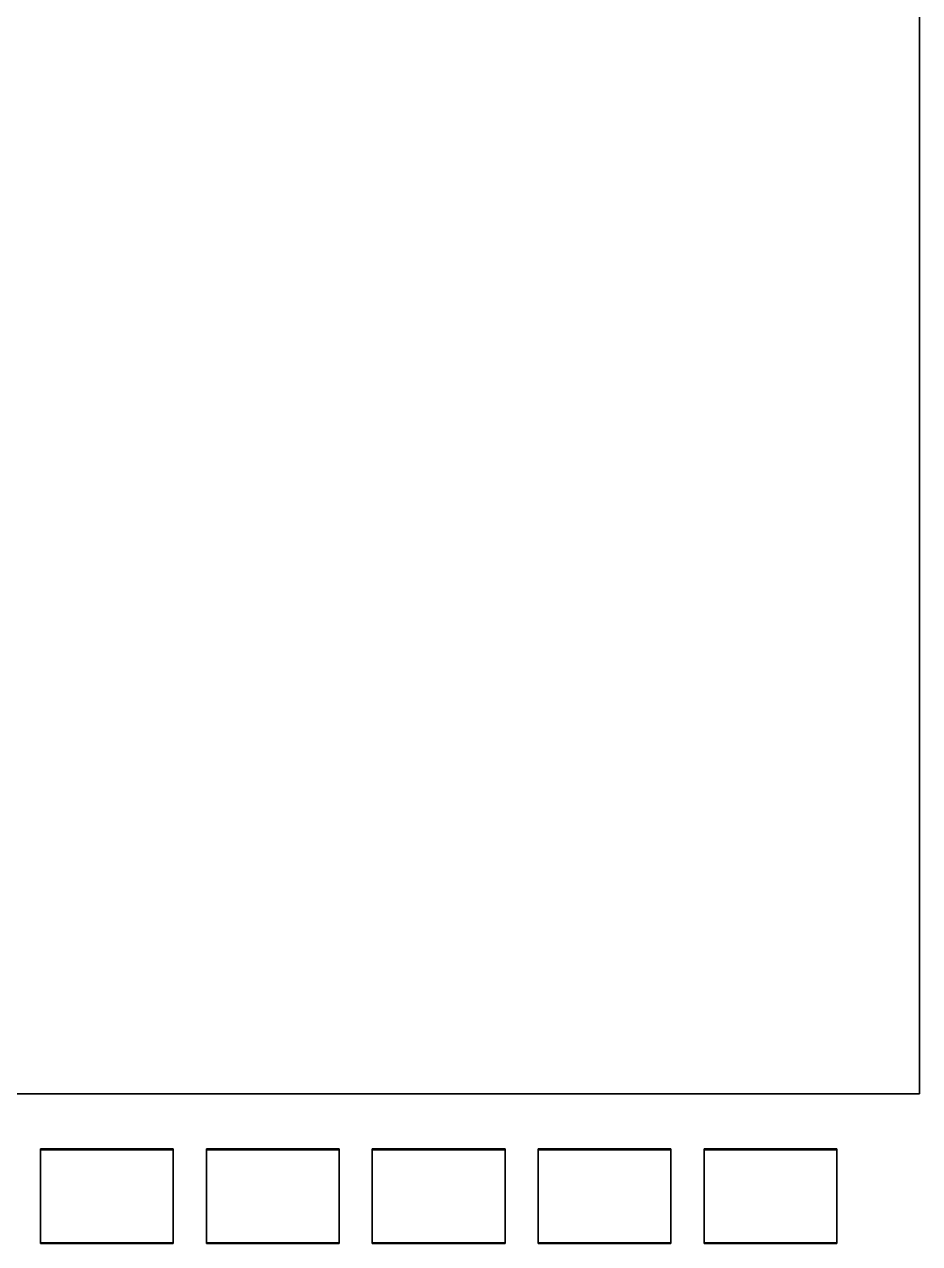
# Model space of a CAD drawing. Header units: metres. Extents: x -16.4 to 2.5, y -1.6 to 7.
# Drawn here: x -0.249 to 2.45, y -0.451 to 3.225 of the extents above; entities that cross this region are included whole.
import ezdxf

# ---------------------------------------------------------------- set-up
doc = ezdxf.new("R2010")
doc.units = ezdxf.units.M

msp = doc.modelspace()

# ---------------------------------------------------------------- linework, layer by layer
at = {"layer": 'Fixed Shading', "color": 9}
for points in [[(0.2, -0.16565, -1.10151), (-0.2, -0.16565, -1.10151), (-0.2, -0.44849, -1.38435), (0.2, -0.44849, -1.38435)], [(0.2, -0.44849, -1.38435), (-0.2, -0.44849, -1.38435), (-0.2, -0.16565, -1.10151), (0.2, -0.16565, -1.10151)], [(-0.2, -0.16565, -1.10151), (-0.2, -0.45132, -1.38152), (-0.2, -0.44849, -1.38435)], [(-0.2, -0.44849, -1.38435), (-0.2, -0.45132, -1.38152), (-0.2, -0.16565, -1.10151)], [(0.2, -0.16565, -1.10151), (-0.2, -0.16848, -1.09868), (-0.2, -0.16565, -1.10151)], [(-0.2, -0.16565, -1.10151), (-0.2, -0.16848, -1.09868), (0.2, -0.16565, -1.10151)], [(0.2, -0.16565, -0.60151), (-0.2, -0.16565, -0.60151), (-0.2, -0.44849, -0.88435), (0.2, -0.44849, -0.88435)], [(0.2, -0.44849, -0.88435), (-0.2, -0.44849, -0.88435), (-0.2, -0.16565, -0.60151), (0.2, -0.16565, -0.60151)], [(-0.2, -0.16565, -0.60151), (-0.2, -0.45132, -0.88152), (-0.2, -0.44849, -0.88435)], [(-0.2, -0.44849, -0.88435), (-0.2, -0.45132, -0.88152), (-0.2, -0.16565, -0.60151)], [(0.2, -0.16565, -0.60151), (-0.2, -0.16848, -0.59868), (-0.2, -0.16565, -0.60151)], [(-0.2, -0.16565, -0.60151), (-0.2, -0.16848, -0.59868), (0.2, -0.16565, -0.60151)], [(0.2, -0.16565, -0.10151), (-0.2, -0.16565, -0.10151), (-0.2, -0.44849, -0.38435), (0.2, -0.44849, -0.38435)], [(0.2, -0.44849, -0.38435), (-0.2, -0.44849, -0.38435), (-0.2, -0.16565, -0.10151), (0.2, -0.16565, -0.10151)], [(-0.2, -0.16565, -0.10151), (-0.2, -0.45132, -0.38152), (-0.2, -0.44849, -0.38435)], [(-0.2, -0.44849, -0.38435), (-0.2, -0.45132, -0.38152), (-0.2, -0.16565, -0.10151)], [(0.2, -0.16565, -0.10151), (-0.2, -0.16848, -0.09868), (-0.2, -0.16565, -0.10151)], [(-0.2, -0.16565, -0.10151), (-0.2, -0.16848, -0.09868), (0.2, -0.16565, -0.10151)], [(0.2, -0.16565, 0.39849), (-0.2, -0.16565, 0.39849), (-0.2, -0.44849, 0.11565), (0.2, -0.44849, 0.11565)], [(0.2, -0.44849, 0.11565), (-0.2, -0.44849, 0.11565), (-0.2, -0.16565, 0.39849), (0.2, -0.16565, 0.39849)], [(-0.2, -0.16565, 0.39849), (-0.2, -0.45132, 0.11848), (-0.2, -0.44849, 0.11565)], [(-0.2, -0.44849, 0.11565), (-0.2, -0.45132, 0.11848), (-0.2, -0.16565, 0.39849)], [(0.2, -0.16565, 0.39849), (-0.2, -0.16848, 0.40132), (-0.2, -0.16565, 0.39849)], [(-0.2, -0.16565, 0.39849), (-0.2, -0.16848, 0.40132), (0.2, -0.16565, 0.39849)], [(0.2, -0.16565, 0.89849), (-0.2, -0.16565, 0.89849), (-0.2, -0.44849, 0.61565), (0.2, -0.44849, 0.61565)], [(0.2, -0.44849, 0.61565), (-0.2, -0.44849, 0.61565), (-0.2, -0.16565, 0.89849), (0.2, -0.16565, 0.89849)], [(-0.2, -0.16565, 0.89849), (-0.2, -0.45132, 0.61848), (-0.2, -0.44849, 0.61565)], [(-0.2, -0.44849, 0.61565), (-0.2, -0.45132, 0.61848), (-0.2, -0.16565, 0.89849)], [(0.2, -0.16565, 0.89849), (-0.2, -0.16848, 0.90132), (-0.2, -0.16565, 0.89849)], [(-0.2, -0.16565, 0.89849), (-0.2, -0.16848, 0.90132), (0.2, -0.16565, 0.89849)], [(0.2, -0.16565, 1.39849), (-0.2, -0.16565, 1.39849), (-0.2, -0.44849, 1.11565), (0.2, -0.44849, 1.11565)], [(0.2, -0.44849, 1.11565), (-0.2, -0.44849, 1.11565), (-0.2, -0.16565, 1.39849), (0.2, -0.16565, 1.39849)], [(-0.2, -0.16565, 1.39849), (-0.2, -0.45132, 1.11848), (-0.2, -0.44849, 1.11565)], [(-0.2, -0.44849, 1.11565), (-0.2, -0.45132, 1.11848), (-0.2, -0.16565, 1.39849)], [(0.2, -0.16565, 1.39849), (-0.2, -0.16848, 1.40132), (-0.2, -0.16565, 1.39849)], [(-0.2, -0.16565, 1.39849), (-0.2, -0.16848, 1.40132), (0.2, -0.16565, 1.39849)], [(0.2, -0.45132, -1.38152), (-0.2, -0.45132, -1.38152), (-0.2, -0.16848, -1.09868), (0.2, -0.16848, -1.09868)], [(0.2, -0.16848, -1.09868), (-0.2, -0.16848, -1.09868), (-0.2, -0.45132, -1.38152), (0.2, -0.45132, -1.38152)], [(0.2, -0.45132, -0.88152), (-0.2, -0.45132, -0.88152), (-0.2, -0.16848, -0.59868), (0.2, -0.16848, -0.59868)], [(0.2, -0.16848, -0.59868), (-0.2, -0.16848, -0.59868), (-0.2, -0.45132, -0.88152), (0.2, -0.45132, -0.88152)], [(0.2, -0.45132, -0.38152), (-0.2, -0.45132, -0.38152), (-0.2, -0.16848, -0.09868), (0.2, -0.16848, -0.09868)], [(0.2, -0.16848, -0.09868), (-0.2, -0.16848, -0.09868), (-0.2, -0.45132, -0.38152), (0.2, -0.45132, -0.38152)], [(0.2, -0.45132, 0.11848), (-0.2, -0.45132, 0.11848), (-0.2, -0.16848, 0.40132), (0.2, -0.16848, 0.40132)], [(0.2, -0.16848, 0.40132), (-0.2, -0.16848, 0.40132), (-0.2, -0.45132, 0.11848), (0.2, -0.45132, 0.11848)], [(0.2, -0.45132, 0.61848), (-0.2, -0.45132, 0.61848), (-0.2, -0.16848, 0.90132), (0.2, -0.16848, 0.90132)], [(0.2, -0.16848, 0.90132), (-0.2, -0.16848, 0.90132), (-0.2, -0.45132, 0.61848), (0.2, -0.45132, 0.61848)], [(0.2, -0.45132, 1.11848), (-0.2, -0.45132, 1.11848), (-0.2, -0.16848, 1.40132), (0.2, -0.16848, 1.40132)], [(0.2, -0.16848, 1.40132), (-0.2, -0.16848, 1.40132), (-0.2, -0.45132, 1.11848), (0.2, -0.45132, 1.11848)], [(0.2, -0.44849, -1.38435), (0.2, -0.16848, -1.09868), (0.2, -0.16565, -1.10151)], [(0.2, -0.16565, -1.10151), (0.2, -0.16848, -1.09868), (0.2, -0.44849, -1.38435)], [(0.2, -0.44849, -0.88435), (0.2, -0.16848, -0.59868), (0.2, -0.16565, -0.60151)], [(0.2, -0.16565, -0.60151), (0.2, -0.16848, -0.59868), (0.2, -0.44849, -0.88435)], [(0.2, -0.44849, -0.38435), (0.2, -0.16848, -0.09868), (0.2, -0.16565, -0.10151)], [(0.2, -0.16565, -0.10151), (0.2, -0.16848, -0.09868), (0.2, -0.44849, -0.38435)], [(0.2, -0.44849, 0.11565), (0.2, -0.16848, 0.40132), (0.2, -0.16565, 0.39849)], [(0.2, -0.16565, 0.39849), (0.2, -0.16848, 0.40132), (0.2, -0.44849, 0.11565)], [(0.2, -0.44849, 0.61565), (0.2, -0.16848, 0.90132), (0.2, -0.16565, 0.89849)], [(0.2, -0.16565, 0.89849), (0.2, -0.16848, 0.90132), (0.2, -0.44849, 0.61565)], [(0.2, -0.44849, 1.11565), (0.2, -0.16848, 1.40132), (0.2, -0.16565, 1.39849)], [(0.2, -0.16565, 1.39849), (0.2, -0.16848, 1.40132), (0.2, -0.44849, 1.11565)], [(0.7, -0.16565, -1.10151), (0.3, -0.16565, -1.10151), (0.3, -0.44849, -1.38435), (0.7, -0.44849, -1.38435)], [(0.7, -0.44849, -1.38435), (0.3, -0.44849, -1.38435), (0.3, -0.16565, -1.10151), (0.7, -0.16565, -1.10151)], [(0.3, -0.16565, -1.10151), (0.3, -0.45132, -1.38152), (0.3, -0.44849, -1.38435)], [(0.3, -0.44849, -1.38435), (0.3, -0.45132, -1.38152), (0.3, -0.16565, -1.10151)], [(0.7, -0.16565, -1.10151), (0.3, -0.16848, -1.09868), (0.3, -0.16565, -1.10151)], [(0.3, -0.16565, -1.10151), (0.3, -0.16848, -1.09868), (0.7, -0.16565, -1.10151)], [(0.7, -0.16565, -0.60151), (0.3, -0.16565, -0.60151), (0.3, -0.44849, -0.88435), (0.7, -0.44849, -0.88435)], [(0.7, -0.44849, -0.88435), (0.3, -0.44849, -0.88435), (0.3, -0.16565, -0.60151), (0.7, -0.16565, -0.60151)], [(0.3, -0.16565, -0.60151), (0.3, -0.45132, -0.88152), (0.3, -0.44849, -0.88435)], [(0.3, -0.44849, -0.88435), (0.3, -0.45132, -0.88152), (0.3, -0.16565, -0.60151)], [(0.7, -0.16565, -0.60151), (0.3, -0.16848, -0.59868), (0.3, -0.16565, -0.60151)], [(0.3, -0.16565, -0.60151), (0.3, -0.16848, -0.59868), (0.7, -0.16565, -0.60151)], [(0.7, -0.16565, -0.10151), (0.3, -0.16565, -0.10151), (0.3, -0.44849, -0.38435), (0.7, -0.44849, -0.38435)], [(0.7, -0.44849, -0.38435), (0.3, -0.44849, -0.38435), (0.3, -0.16565, -0.10151), (0.7, -0.16565, -0.10151)], [(0.3, -0.16565, -0.10151), (0.3, -0.45132, -0.38152), (0.3, -0.44849, -0.38435)], [(0.3, -0.44849, -0.38435), (0.3, -0.45132, -0.38152), (0.3, -0.16565, -0.10151)], [(0.7, -0.16565, -0.10151), (0.3, -0.16848, -0.09868), (0.3, -0.16565, -0.10151)], [(0.3, -0.16565, -0.10151), (0.3, -0.16848, -0.09868), (0.7, -0.16565, -0.10151)], [(0.7, -0.16565, 0.39849), (0.3, -0.16565, 0.39849), (0.3, -0.44849, 0.11565), (0.7, -0.44849, 0.11565)], [(0.7, -0.44849, 0.11565), (0.3, -0.44849, 0.11565), (0.3, -0.16565, 0.39849), (0.7, -0.16565, 0.39849)], [(0.3, -0.16565, 0.39849), (0.3, -0.45132, 0.11848), (0.3, -0.44849, 0.11565)], [(0.3, -0.44849, 0.11565), (0.3, -0.45132, 0.11848), (0.3, -0.16565, 0.39849)], [(0.7, -0.16565, 0.39849), (0.3, -0.16848, 0.40132), (0.3, -0.16565, 0.39849)], [(0.3, -0.16565, 0.39849), (0.3, -0.16848, 0.40132), (0.7, -0.16565, 0.39849)], [(0.7, -0.16565, 0.89849), (0.3, -0.16565, 0.89849), (0.3, -0.44849, 0.61565), (0.7, -0.44849, 0.61565)], [(0.7, -0.44849, 0.61565), (0.3, -0.44849, 0.61565), (0.3, -0.16565, 0.89849), (0.7, -0.16565, 0.89849)], [(0.3, -0.16565, 0.89849), (0.3, -0.45132, 0.61848), (0.3, -0.44849, 0.61565)], [(0.3, -0.44849, 0.61565), (0.3, -0.45132, 0.61848), (0.3, -0.16565, 0.89849)], [(0.7, -0.16565, 0.89849), (0.3, -0.16848, 0.90132), (0.3, -0.16565, 0.89849)], [(0.3, -0.16565, 0.89849), (0.3, -0.16848, 0.90132), (0.7, -0.16565, 0.89849)], [(0.7, -0.16565, 1.39849), (0.3, -0.16565, 1.39849), (0.3, -0.44849, 1.11565), (0.7, -0.44849, 1.11565)], [(0.7, -0.44849, 1.11565), (0.3, -0.44849, 1.11565), (0.3, -0.16565, 1.39849), (0.7, -0.16565, 1.39849)], [(0.3, -0.16565, 1.39849), (0.3, -0.45132, 1.11848), (0.3, -0.44849, 1.11565)], [(0.3, -0.44849, 1.11565), (0.3, -0.45132, 1.11848), (0.3, -0.16565, 1.39849)], [(0.7, -0.16565, 1.39849), (0.3, -0.16848, 1.40132), (0.3, -0.16565, 1.39849)], [(0.3, -0.16565, 1.39849), (0.3, -0.16848, 1.40132), (0.7, -0.16565, 1.39849)], [(0.7, -0.45132, -1.38152), (0.3, -0.45132, -1.38152), (0.3, -0.16848, -1.09868), (0.7, -0.16848, -1.09868)], [(0.7, -0.16848, -1.09868), (0.3, -0.16848, -1.09868), (0.3, -0.45132, -1.38152), (0.7, -0.45132, -1.38152)], [(0.7, -0.45132, -0.88152), (0.3, -0.45132, -0.88152), (0.3, -0.16848, -0.59868), (0.7, -0.16848, -0.59868)], [(0.7, -0.16848, -0.59868), (0.3, -0.16848, -0.59868), (0.3, -0.45132, -0.88152), (0.7, -0.45132, -0.88152)], [(0.7, -0.45132, -0.38152), (0.3, -0.45132, -0.38152), (0.3, -0.16848, -0.09868), (0.7, -0.16848, -0.09868)], [(0.7, -0.16848, -0.09868), (0.3, -0.16848, -0.09868), (0.3, -0.45132, -0.38152), (0.7, -0.45132, -0.38152)], [(0.7, -0.45132, 0.11848), (0.3, -0.45132, 0.11848), (0.3, -0.16848, 0.40132), (0.7, -0.16848, 0.40132)], [(0.7, -0.16848, 0.40132), (0.3, -0.16848, 0.40132), (0.3, -0.45132, 0.11848), (0.7, -0.45132, 0.11848)], [(0.7, -0.45132, 0.61848), (0.3, -0.45132, 0.61848), (0.3, -0.16848, 0.90132), (0.7, -0.16848, 0.90132)], [(0.7, -0.16848, 0.90132), (0.3, -0.16848, 0.90132), (0.3, -0.45132, 0.61848), (0.7, -0.45132, 0.61848)], [(0.7, -0.45132, 1.11848), (0.3, -0.45132, 1.11848), (0.3, -0.16848, 1.40132), (0.7, -0.16848, 1.40132)], [(0.7, -0.16848, 1.40132), (0.3, -0.16848, 1.40132), (0.3, -0.45132, 1.11848), (0.7, -0.45132, 1.11848)], [(0.7, -0.44849, -1.38435), (0.7, -0.16848, -1.09868), (0.7, -0.16565, -1.10151)], [(0.7, -0.16565, -1.10151), (0.7, -0.16848, -1.09868), (0.7, -0.44849, -1.38435)], [(0.7, -0.44849, -0.88435), (0.7, -0.16848, -0.59868), (0.7, -0.16565, -0.60151)], [(0.7, -0.16565, -0.60151), (0.7, -0.16848, -0.59868), (0.7, -0.44849, -0.88435)], [(0.7, -0.44849, -0.38435), (0.7, -0.16848, -0.09868), (0.7, -0.16565, -0.10151)], [(0.7, -0.16565, -0.10151), (0.7, -0.16848, -0.09868), (0.7, -0.44849, -0.38435)], [(0.7, -0.44849, 0.11565), (0.7, -0.16848, 0.40132), (0.7, -0.16565, 0.39849)], [(0.7, -0.16565, 0.39849), (0.7, -0.16848, 0.40132), (0.7, -0.44849, 0.11565)], [(0.7, -0.44849, 0.61565), (0.7, -0.16848, 0.90132), (0.7, -0.16565, 0.89849)], [(0.7, -0.16565, 0.89849), (0.7, -0.16848, 0.90132), (0.7, -0.44849, 0.61565)], [(0.7, -0.44849, 1.11565), (0.7, -0.16848, 1.40132), (0.7, -0.16565, 1.39849)], [(0.7, -0.16565, 1.39849), (0.7, -0.16848, 1.40132), (0.7, -0.44849, 1.11565)], [(1.2, -0.16565, -1.10151), (0.8, -0.16565, -1.10151), (0.8, -0.44849, -1.38435), (1.2, -0.44849, -1.38435)], [(1.2, -0.44849, -1.38435), (0.8, -0.44849, -1.38435), (0.8, -0.16565, -1.10151), (1.2, -0.16565, -1.10151)], [(0.8, -0.16565, -1.10151), (0.8, -0.45132, -1.38152), (0.8, -0.44849, -1.38435)], [(0.8, -0.44849, -1.38435), (0.8, -0.45132, -1.38152), (0.8, -0.16565, -1.10151)], [(1.2, -0.16565, -1.10151), (0.8, -0.16848, -1.09868), (0.8, -0.16565, -1.10151)], [(0.8, -0.16565, -1.10151), (0.8, -0.16848, -1.09868), (1.2, -0.16565, -1.10151)], [(1.2, -0.16565, -0.60151), (0.8, -0.16565, -0.60151), (0.8, -0.44849, -0.88435), (1.2, -0.44849, -0.88435)], [(1.2, -0.44849, -0.88435), (0.8, -0.44849, -0.88435), (0.8, -0.16565, -0.60151), (1.2, -0.16565, -0.60151)], [(0.8, -0.16565, -0.60151), (0.8, -0.45132, -0.88152), (0.8, -0.44849, -0.88435)], [(0.8, -0.44849, -0.88435), (0.8, -0.45132, -0.88152), (0.8, -0.16565, -0.60151)], [(1.2, -0.16565, -0.60151), (0.8, -0.16848, -0.59868), (0.8, -0.16565, -0.60151)], [(0.8, -0.16565, -0.60151), (0.8, -0.16848, -0.59868), (1.2, -0.16565, -0.60151)], [(1.2, -0.16565, -0.10151), (0.8, -0.16565, -0.10151), (0.8, -0.44849, -0.38435), (1.2, -0.44849, -0.38435)], [(1.2, -0.44849, -0.38435), (0.8, -0.44849, -0.38435), (0.8, -0.16565, -0.10151), (1.2, -0.16565, -0.10151)], [(0.8, -0.16565, -0.10151), (0.8, -0.45132, -0.38152), (0.8, -0.44849, -0.38435)], [(0.8, -0.44849, -0.38435), (0.8, -0.45132, -0.38152), (0.8, -0.16565, -0.10151)], [(1.2, -0.16565, -0.10151), (0.8, -0.16848, -0.09868), (0.8, -0.16565, -0.10151)], [(0.8, -0.16565, -0.10151), (0.8, -0.16848, -0.09868), (1.2, -0.16565, -0.10151)], [(1.2, -0.16565, 0.39849), (0.8, -0.16565, 0.39849), (0.8, -0.44849, 0.11565), (1.2, -0.44849, 0.11565)], [(1.2, -0.44849, 0.11565), (0.8, -0.44849, 0.11565), (0.8, -0.16565, 0.39849), (1.2, -0.16565, 0.39849)], [(0.8, -0.16565, 0.39849), (0.8, -0.45132, 0.11848), (0.8, -0.44849, 0.11565)], [(0.8, -0.44849, 0.11565), (0.8, -0.45132, 0.11848), (0.8, -0.16565, 0.39849)], [(1.2, -0.16565, 0.39849), (0.8, -0.16848, 0.40132), (0.8, -0.16565, 0.39849)], [(0.8, -0.16565, 0.39849), (0.8, -0.16848, 0.40132), (1.2, -0.16565, 0.39849)], [(1.2, -0.16565, 0.89849), (0.8, -0.16565, 0.89849), (0.8, -0.44849, 0.61565), (1.2, -0.44849, 0.61565)], [(1.2, -0.44849, 0.61565), (0.8, -0.44849, 0.61565), (0.8, -0.16565, 0.89849), (1.2, -0.16565, 0.89849)], [(0.8, -0.16565, 0.89849), (0.8, -0.45132, 0.61848), (0.8, -0.44849, 0.61565)], [(0.8, -0.44849, 0.61565), (0.8, -0.45132, 0.61848), (0.8, -0.16565, 0.89849)], [(1.2, -0.16565, 0.89849), (0.8, -0.16848, 0.90132), (0.8, -0.16565, 0.89849)], [(0.8, -0.16565, 0.89849), (0.8, -0.16848, 0.90132), (1.2, -0.16565, 0.89849)], [(1.2, -0.16565, 1.39849), (0.8, -0.16565, 1.39849), (0.8, -0.44849, 1.11565), (1.2, -0.44849, 1.11565)], [(1.2, -0.44849, 1.11565), (0.8, -0.44849, 1.11565), (0.8, -0.16565, 1.39849), (1.2, -0.16565, 1.39849)], [(0.8, -0.16565, 1.39849), (0.8, -0.45132, 1.11848), (0.8, -0.44849, 1.11565)], [(0.8, -0.44849, 1.11565), (0.8, -0.45132, 1.11848), (0.8, -0.16565, 1.39849)], [(1.2, -0.16565, 1.39849), (0.8, -0.16848, 1.40132), (0.8, -0.16565, 1.39849)], [(0.8, -0.16565, 1.39849), (0.8, -0.16848, 1.40132), (1.2, -0.16565, 1.39849)], [(1.2, -0.45132, -1.38152), (0.8, -0.45132, -1.38152), (0.8, -0.16848, -1.09868), (1.2, -0.16848, -1.09868)], [(1.2, -0.16848, -1.09868), (0.8, -0.16848, -1.09868), (0.8, -0.45132, -1.38152), (1.2, -0.45132, -1.38152)], [(1.2, -0.45132, -0.88152), (0.8, -0.45132, -0.88152), (0.8, -0.16848, -0.59868), (1.2, -0.16848, -0.59868)], [(1.2, -0.16848, -0.59868), (0.8, -0.16848, -0.59868), (0.8, -0.45132, -0.88152), (1.2, -0.45132, -0.88152)], [(1.2, -0.45132, -0.38152), (0.8, -0.45132, -0.38152), (0.8, -0.16848, -0.09868), (1.2, -0.16848, -0.09868)], [(1.2, -0.16848, -0.09868), (0.8, -0.16848, -0.09868), (0.8, -0.45132, -0.38152), (1.2, -0.45132, -0.38152)], [(1.2, -0.45132, 0.11848), (0.8, -0.45132, 0.11848), (0.8, -0.16848, 0.40132), (1.2, -0.16848, 0.40132)], [(1.2, -0.16848, 0.40132), (0.8, -0.16848, 0.40132), (0.8, -0.45132, 0.11848), (1.2, -0.45132, 0.11848)], [(1.2, -0.45132, 0.61848), (0.8, -0.45132, 0.61848), (0.8, -0.16848, 0.90132), (1.2, -0.16848, 0.90132)], [(1.2, -0.16848, 0.90132), (0.8, -0.16848, 0.90132), (0.8, -0.45132, 0.61848), (1.2, -0.45132, 0.61848)], [(1.2, -0.45132, 1.11848), (0.8, -0.45132, 1.11848), (0.8, -0.16848, 1.40132), (1.2, -0.16848, 1.40132)], [(1.2, -0.16848, 1.40132), (0.8, -0.16848, 1.40132), (0.8, -0.45132, 1.11848), (1.2, -0.45132, 1.11848)], [(1.2, -0.44849, -1.38435), (1.2, -0.16848, -1.09868), (1.2, -0.16565, -1.10151)], [(1.2, -0.16565, -1.10151), (1.2, -0.16848, -1.09868), (1.2, -0.44849, -1.38435)], [(1.2, -0.44849, -0.88435), (1.2, -0.16848, -0.59868), (1.2, -0.16565, -0.60151)], [(1.2, -0.16565, -0.60151), (1.2, -0.16848, -0.59868), (1.2, -0.44849, -0.88435)], [(1.2, -0.44849, -0.38435), (1.2, -0.16848, -0.09868), (1.2, -0.16565, -0.10151)], [(1.2, -0.16565, -0.10151), (1.2, -0.16848, -0.09868), (1.2, -0.44849, -0.38435)], [(1.2, -0.44849, 0.11565), (1.2, -0.16848, 0.40132), (1.2, -0.16565, 0.39849)], [(1.2, -0.16565, 0.39849), (1.2, -0.16848, 0.40132), (1.2, -0.44849, 0.11565)], [(1.2, -0.44849, 0.61565), (1.2, -0.16848, 0.90132), (1.2, -0.16565, 0.89849)], [(1.2, -0.16565, 0.89849), (1.2, -0.16848, 0.90132), (1.2, -0.44849, 0.61565)], [(1.2, -0.44849, 1.11565), (1.2, -0.16848, 1.40132), (1.2, -0.16565, 1.39849)], [(1.2, -0.16565, 1.39849), (1.2, -0.16848, 1.40132), (1.2, -0.44849, 1.11565)], [(1.7, -0.16565, -1.10151), (1.3, -0.16565, -1.10151), (1.3, -0.44849, -1.38435), (1.7, -0.44849, -1.38435)], [(1.7, -0.44849, -1.38435), (1.3, -0.44849, -1.38435), (1.3, -0.16565, -1.10151), (1.7, -0.16565, -1.10151)], [(1.3, -0.16565, -1.10151), (1.3, -0.45132, -1.38152), (1.3, -0.44849, -1.38435)], [(1.3, -0.44849, -1.38435), (1.3, -0.45132, -1.38152), (1.3, -0.16565, -1.10151)], [(1.7, -0.16565, -1.10151), (1.3, -0.16848, -1.09868), (1.3, -0.16565, -1.10151)], [(1.3, -0.16565, -1.10151), (1.3, -0.16848, -1.09868), (1.7, -0.16565, -1.10151)], [(1.7, -0.16565, -0.60151), (1.3, -0.16565, -0.60151), (1.3, -0.44849, -0.88435), (1.7, -0.44849, -0.88435)], [(1.7, -0.44849, -0.88435), (1.3, -0.44849, -0.88435), (1.3, -0.16565, -0.60151), (1.7, -0.16565, -0.60151)], [(1.3, -0.16565, -0.60151), (1.3, -0.45132, -0.88152), (1.3, -0.44849, -0.88435)], [(1.3, -0.44849, -0.88435), (1.3, -0.45132, -0.88152), (1.3, -0.16565, -0.60151)], [(1.7, -0.16565, -0.60151), (1.3, -0.16848, -0.59868), (1.3, -0.16565, -0.60151)], [(1.3, -0.16565, -0.60151), (1.3, -0.16848, -0.59868), (1.7, -0.16565, -0.60151)], [(1.7, -0.16565, -0.10151), (1.3, -0.16565, -0.10151), (1.3, -0.44849, -0.38435), (1.7, -0.44849, -0.38435)], [(1.7, -0.44849, -0.38435), (1.3, -0.44849, -0.38435), (1.3, -0.16565, -0.10151), (1.7, -0.16565, -0.10151)], [(1.3, -0.16565, -0.10151), (1.3, -0.45132, -0.38152), (1.3, -0.44849, -0.38435)], [(1.3, -0.44849, -0.38435), (1.3, -0.45132, -0.38152), (1.3, -0.16565, -0.10151)], [(1.7, -0.16565, -0.10151), (1.3, -0.16848, -0.09868), (1.3, -0.16565, -0.10151)], [(1.3, -0.16565, -0.10151), (1.3, -0.16848, -0.09868), (1.7, -0.16565, -0.10151)], [(1.7, -0.16565, 0.39849), (1.3, -0.16565, 0.39849), (1.3, -0.44849, 0.11565), (1.7, -0.44849, 0.11565)], [(1.7, -0.44849, 0.11565), (1.3, -0.44849, 0.11565), (1.3, -0.16565, 0.39849), (1.7, -0.16565, 0.39849)], [(1.3, -0.16565, 0.39849), (1.3, -0.45132, 0.11848), (1.3, -0.44849, 0.11565)], [(1.3, -0.44849, 0.11565), (1.3, -0.45132, 0.11848), (1.3, -0.16565, 0.39849)], [(1.7, -0.16565, 0.39849), (1.3, -0.16848, 0.40132), (1.3, -0.16565, 0.39849)], [(1.3, -0.16565, 0.39849), (1.3, -0.16848, 0.40132), (1.7, -0.16565, 0.39849)], [(1.7, -0.16565, 0.89849), (1.3, -0.16565, 0.89849), (1.3, -0.44849, 0.61565), (1.7, -0.44849, 0.61565)], [(1.7, -0.44849, 0.61565), (1.3, -0.44849, 0.61565), (1.3, -0.16565, 0.89849), (1.7, -0.16565, 0.89849)], [(1.3, -0.16565, 0.89849), (1.3, -0.45132, 0.61848), (1.3, -0.44849, 0.61565)], [(1.3, -0.44849, 0.61565), (1.3, -0.45132, 0.61848), (1.3, -0.16565, 0.89849)], [(1.7, -0.16565, 0.89849), (1.3, -0.16848, 0.90132), (1.3, -0.16565, 0.89849)], [(1.3, -0.16565, 0.89849), (1.3, -0.16848, 0.90132), (1.7, -0.16565, 0.89849)], [(1.7, -0.16565, 1.39849), (1.3, -0.16565, 1.39849), (1.3, -0.44849, 1.11565), (1.7, -0.44849, 1.11565)], [(1.7, -0.44849, 1.11565), (1.3, -0.44849, 1.11565), (1.3, -0.16565, 1.39849), (1.7, -0.16565, 1.39849)], [(1.3, -0.16565, 1.39849), (1.3, -0.45132, 1.11848), (1.3, -0.44849, 1.11565)], [(1.3, -0.44849, 1.11565), (1.3, -0.45132, 1.11848), (1.3, -0.16565, 1.39849)], [(1.7, -0.16565, 1.39849), (1.3, -0.16848, 1.40132), (1.3, -0.16565, 1.39849)], [(1.3, -0.16565, 1.39849), (1.3, -0.16848, 1.40132), (1.7, -0.16565, 1.39849)], [(1.7, -0.45132, -1.38152), (1.3, -0.45132, -1.38152), (1.3, -0.16848, -1.09868), (1.7, -0.16848, -1.09868)], [(1.7, -0.16848, -1.09868), (1.3, -0.16848, -1.09868), (1.3, -0.45132, -1.38152), (1.7, -0.45132, -1.38152)], [(1.7, -0.45132, -0.88152), (1.3, -0.45132, -0.88152), (1.3, -0.16848, -0.59868), (1.7, -0.16848, -0.59868)], [(1.7, -0.16848, -0.59868), (1.3, -0.16848, -0.59868), (1.3, -0.45132, -0.88152), (1.7, -0.45132, -0.88152)], [(1.7, -0.45132, -0.38152), (1.3, -0.45132, -0.38152), (1.3, -0.16848, -0.09868), (1.7, -0.16848, -0.09868)], [(1.7, -0.16848, -0.09868), (1.3, -0.16848, -0.09868), (1.3, -0.45132, -0.38152), (1.7, -0.45132, -0.38152)], [(1.7, -0.45132, 0.11848), (1.3, -0.45132, 0.11848), (1.3, -0.16848, 0.40132), (1.7, -0.16848, 0.40132)], [(1.7, -0.16848, 0.40132), (1.3, -0.16848, 0.40132), (1.3, -0.45132, 0.11848), (1.7, -0.45132, 0.11848)], [(1.7, -0.45132, 0.61848), (1.3, -0.45132, 0.61848), (1.3, -0.16848, 0.90132), (1.7, -0.16848, 0.90132)], [(1.7, -0.16848, 0.90132), (1.3, -0.16848, 0.90132), (1.3, -0.45132, 0.61848), (1.7, -0.45132, 0.61848)], [(1.7, -0.45132, 1.11848), (1.3, -0.45132, 1.11848), (1.3, -0.16848, 1.40132), (1.7, -0.16848, 1.40132)], [(1.7, -0.16848, 1.40132), (1.3, -0.16848, 1.40132), (1.3, -0.45132, 1.11848), (1.7, -0.45132, 1.11848)], [(1.7, -0.44849, -1.38435), (1.7, -0.16848, -1.09868), (1.7, -0.16565, -1.10151)], [(1.7, -0.16565, -1.10151), (1.7, -0.16848, -1.09868), (1.7, -0.44849, -1.38435)], [(1.7, -0.44849, -0.88435), (1.7, -0.16848, -0.59868), (1.7, -0.16565, -0.60151)], [(1.7, -0.16565, -0.60151), (1.7, -0.16848, -0.59868), (1.7, -0.44849, -0.88435)], [(1.7, -0.44849, -0.38435), (1.7, -0.16848, -0.09868), (1.7, -0.16565, -0.10151)], [(1.7, -0.16565, -0.10151), (1.7, -0.16848, -0.09868), (1.7, -0.44849, -0.38435)], [(1.7, -0.44849, 0.11565), (1.7, -0.16848, 0.40132), (1.7, -0.16565, 0.39849)], [(1.7, -0.16565, 0.39849), (1.7, -0.16848, 0.40132), (1.7, -0.44849, 0.11565)], [(1.7, -0.44849, 0.61565), (1.7, -0.16848, 0.90132), (1.7, -0.16565, 0.89849)], [(1.7, -0.16565, 0.89849), (1.7, -0.16848, 0.90132), (1.7, -0.44849, 0.61565)], [(1.7, -0.44849, 1.11565), (1.7, -0.16848, 1.40132), (1.7, -0.16565, 1.39849)], [(1.7, -0.16565, 1.39849), (1.7, -0.16848, 1.40132), (1.7, -0.44849, 1.11565)], [(2.2, -0.16565, -1.10151), (1.8, -0.16565, -1.10151), (1.8, -0.44849, -1.38435), (2.2, -0.44849, -1.38435)], [(2.2, -0.44849, -1.38435), (1.8, -0.44849, -1.38435), (1.8, -0.16565, -1.10151), (2.2, -0.16565, -1.10151)], [(1.8, -0.16565, -1.10151), (1.8, -0.45132, -1.38152), (1.8, -0.44849, -1.38435)], [(1.8, -0.44849, -1.38435), (1.8, -0.45132, -1.38152), (1.8, -0.16565, -1.10151)], [(2.2, -0.16565, -1.10151), (1.8, -0.16848, -1.09868), (1.8, -0.16565, -1.10151)], [(1.8, -0.16565, -1.10151), (1.8, -0.16848, -1.09868), (2.2, -0.16565, -1.10151)], [(2.2, -0.16565, -0.60151), (1.8, -0.16565, -0.60151), (1.8, -0.44849, -0.88435), (2.2, -0.44849, -0.88435)], [(2.2, -0.44849, -0.88435), (1.8, -0.44849, -0.88435), (1.8, -0.16565, -0.60151), (2.2, -0.16565, -0.60151)], [(1.8, -0.16565, -0.60151), (1.8, -0.45132, -0.88152), (1.8, -0.44849, -0.88435)], [(1.8, -0.44849, -0.88435), (1.8, -0.45132, -0.88152), (1.8, -0.16565, -0.60151)], [(2.2, -0.16565, -0.60151), (1.8, -0.16848, -0.59868), (1.8, -0.16565, -0.60151)], [(1.8, -0.16565, -0.60151), (1.8, -0.16848, -0.59868), (2.2, -0.16565, -0.60151)], [(2.2, -0.16565, -0.10151), (1.8, -0.16565, -0.10151), (1.8, -0.44849, -0.38435), (2.2, -0.44849, -0.38435)], [(2.2, -0.44849, -0.38435), (1.8, -0.44849, -0.38435), (1.8, -0.16565, -0.10151), (2.2, -0.16565, -0.10151)], [(1.8, -0.16565, -0.10151), (1.8, -0.45132, -0.38152), (1.8, -0.44849, -0.38435)], [(1.8, -0.44849, -0.38435), (1.8, -0.45132, -0.38152), (1.8, -0.16565, -0.10151)], [(2.2, -0.16565, -0.10151), (1.8, -0.16848, -0.09868), (1.8, -0.16565, -0.10151)], [(1.8, -0.16565, -0.10151), (1.8, -0.16848, -0.09868), (2.2, -0.16565, -0.10151)], [(2.2, -0.16565, 0.39849), (1.8, -0.16565, 0.39849), (1.8, -0.44849, 0.11565), (2.2, -0.44849, 0.11565)], [(2.2, -0.44849, 0.11565), (1.8, -0.44849, 0.11565), (1.8, -0.16565, 0.39849), (2.2, -0.16565, 0.39849)], [(1.8, -0.16565, 0.39849), (1.8, -0.45132, 0.11848), (1.8, -0.44849, 0.11565)], [(1.8, -0.44849, 0.11565), (1.8, -0.45132, 0.11848), (1.8, -0.16565, 0.39849)], [(2.2, -0.16565, 0.39849), (1.8, -0.16848, 0.40132), (1.8, -0.16565, 0.39849)], [(1.8, -0.16565, 0.39849), (1.8, -0.16848, 0.40132), (2.2, -0.16565, 0.39849)], [(2.2, -0.16565, 0.89849), (1.8, -0.16565, 0.89849), (1.8, -0.44849, 0.61565), (2.2, -0.44849, 0.61565)], [(2.2, -0.44849, 0.61565), (1.8, -0.44849, 0.61565), (1.8, -0.16565, 0.89849), (2.2, -0.16565, 0.89849)], [(1.8, -0.16565, 0.89849), (1.8, -0.45132, 0.61848), (1.8, -0.44849, 0.61565)], [(1.8, -0.44849, 0.61565), (1.8, -0.45132, 0.61848), (1.8, -0.16565, 0.89849)], [(2.2, -0.16565, 0.89849), (1.8, -0.16848, 0.90132), (1.8, -0.16565, 0.89849)], [(1.8, -0.16565, 0.89849), (1.8, -0.16848, 0.90132), (2.2, -0.16565, 0.89849)], [(2.2, -0.16565, 1.39849), (1.8, -0.16565, 1.39849), (1.8, -0.44849, 1.11565), (2.2, -0.44849, 1.11565)], [(2.2, -0.44849, 1.11565), (1.8, -0.44849, 1.11565), (1.8, -0.16565, 1.39849), (2.2, -0.16565, 1.39849)], [(1.8, -0.16565, 1.39849), (1.8, -0.45132, 1.11848), (1.8, -0.44849, 1.11565)], [(1.8, -0.44849, 1.11565), (1.8, -0.45132, 1.11848), (1.8, -0.16565, 1.39849)], [(2.2, -0.16565, 1.39849), (1.8, -0.16848, 1.40132), (1.8, -0.16565, 1.39849)], [(1.8, -0.16565, 1.39849), (1.8, -0.16848, 1.40132), (2.2, -0.16565, 1.39849)], [(2.2, -0.45132, -1.38152), (1.8, -0.45132, -1.38152), (1.8, -0.16848, -1.09868), (2.2, -0.16848, -1.09868)], [(2.2, -0.16848, -1.09868), (1.8, -0.16848, -1.09868), (1.8, -0.45132, -1.38152), (2.2, -0.45132, -1.38152)], [(2.2, -0.45132, -0.88152), (1.8, -0.45132, -0.88152), (1.8, -0.16848, -0.59868), (2.2, -0.16848, -0.59868)], [(2.2, -0.16848, -0.59868), (1.8, -0.16848, -0.59868), (1.8, -0.45132, -0.88152), (2.2, -0.45132, -0.88152)], [(2.2, -0.45132, -0.38152), (1.8, -0.45132, -0.38152), (1.8, -0.16848, -0.09868), (2.2, -0.16848, -0.09868)], [(2.2, -0.16848, -0.09868), (1.8, -0.16848, -0.09868), (1.8, -0.45132, -0.38152), (2.2, -0.45132, -0.38152)], [(2.2, -0.45132, 0.11848), (1.8, -0.45132, 0.11848), (1.8, -0.16848, 0.40132), (2.2, -0.16848, 0.40132)], [(2.2, -0.16848, 0.40132), (1.8, -0.16848, 0.40132), (1.8, -0.45132, 0.11848), (2.2, -0.45132, 0.11848)], [(2.2, -0.45132, 0.61848), (1.8, -0.45132, 0.61848), (1.8, -0.16848, 0.90132), (2.2, -0.16848, 0.90132)], [(2.2, -0.16848, 0.90132), (1.8, -0.16848, 0.90132), (1.8, -0.45132, 0.61848), (2.2, -0.45132, 0.61848)], [(2.2, -0.45132, 1.11848), (1.8, -0.45132, 1.11848), (1.8, -0.16848, 1.40132), (2.2, -0.16848, 1.40132)], [(2.2, -0.16848, 1.40132), (1.8, -0.16848, 1.40132), (1.8, -0.45132, 1.11848), (2.2, -0.45132, 1.11848)], [(2.2, -0.44849, -1.38435), (2.2, -0.16848, -1.09868), (2.2, -0.16565, -1.10151)], [(2.2, -0.16565, -1.10151), (2.2, -0.16848, -1.09868), (2.2, -0.44849, -1.38435)], [(2.2, -0.44849, -0.88435), (2.2, -0.16848, -0.59868), (2.2, -0.16565, -0.60151)], [(2.2, -0.16565, -0.60151), (2.2, -0.16848, -0.59868), (2.2, -0.44849, -0.88435)], [(2.2, -0.44849, -0.38435), (2.2, -0.16848, -0.09868), (2.2, -0.16565, -0.10151)], [(2.2, -0.16565, -0.10151), (2.2, -0.16848, -0.09868), (2.2, -0.44849, -0.38435)], [(2.2, -0.44849, 0.11565), (2.2, -0.16848, 0.40132), (2.2, -0.16565, 0.39849)], [(2.2, -0.16565, 0.39849), (2.2, -0.16848, 0.40132), (2.2, -0.44849, 0.11565)], [(2.2, -0.44849, 0.61565), (2.2, -0.16848, 0.90132), (2.2, -0.16565, 0.89849)], [(2.2, -0.16565, 0.89849), (2.2, -0.16848, 0.90132), (2.2, -0.44849, 0.61565)], [(2.2, -0.44849, 1.11565), (2.2, -0.16848, 1.40132), (2.2, -0.16565, 1.39849)], [(2.2, -0.16565, 1.39849), (2.2, -0.16848, 1.40132), (2.2, -0.44849, 1.11565)], [(-0.2, -0.44849, -1.38435), (0.2, -0.45132, -1.38152), (0.2, -0.44849, -1.38435)], [(0.2, -0.44849, -1.38435), (0.2, -0.45132, -1.38152), (-0.2, -0.44849, -1.38435)], [(-0.2, -0.44849, -0.88435), (0.2, -0.45132, -0.88152), (0.2, -0.44849, -0.88435)], [(0.2, -0.44849, -0.88435), (0.2, -0.45132, -0.88152), (-0.2, -0.44849, -0.88435)], [(-0.2, -0.44849, -0.38435), (0.2, -0.45132, -0.38152), (0.2, -0.44849, -0.38435)], [(0.2, -0.44849, -0.38435), (0.2, -0.45132, -0.38152), (-0.2, -0.44849, -0.38435)], [(-0.2, -0.44849, 0.11565), (0.2, -0.45132, 0.11848), (0.2, -0.44849, 0.11565)], [(0.2, -0.44849, 0.11565), (0.2, -0.45132, 0.11848), (-0.2, -0.44849, 0.11565)], [(-0.2, -0.44849, 0.61565), (0.2, -0.45132, 0.61848), (0.2, -0.44849, 0.61565)], [(0.2, -0.44849, 0.61565), (0.2, -0.45132, 0.61848), (-0.2, -0.44849, 0.61565)], [(-0.2, -0.44849, 1.11565), (0.2, -0.45132, 1.11848), (0.2, -0.44849, 1.11565)], [(0.2, -0.44849, 1.11565), (0.2, -0.45132, 1.11848), (-0.2, -0.44849, 1.11565)], [(0.3, -0.44849, -1.38435), (0.7, -0.45132, -1.38152), (0.7, -0.44849, -1.38435)], [(0.7, -0.44849, -1.38435), (0.7, -0.45132, -1.38152), (0.3, -0.44849, -1.38435)], [(0.3, -0.44849, -0.88435), (0.7, -0.45132, -0.88152), (0.7, -0.44849, -0.88435)], [(0.7, -0.44849, -0.88435), (0.7, -0.45132, -0.88152), (0.3, -0.44849, -0.88435)], [(0.3, -0.44849, -0.38435), (0.7, -0.45132, -0.38152), (0.7, -0.44849, -0.38435)], [(0.7, -0.44849, -0.38435), (0.7, -0.45132, -0.38152), (0.3, -0.44849, -0.38435)], [(0.3, -0.44849, 0.11565), (0.7, -0.45132, 0.11848), (0.7, -0.44849, 0.11565)], [(0.7, -0.44849, 0.11565), (0.7, -0.45132, 0.11848), (0.3, -0.44849, 0.11565)], [(0.3, -0.44849, 0.61565), (0.7, -0.45132, 0.61848), (0.7, -0.44849, 0.61565)], [(0.7, -0.44849, 0.61565), (0.7, -0.45132, 0.61848), (0.3, -0.44849, 0.61565)], [(0.3, -0.44849, 1.11565), (0.7, -0.45132, 1.11848), (0.7, -0.44849, 1.11565)], [(0.7, -0.44849, 1.11565), (0.7, -0.45132, 1.11848), (0.3, -0.44849, 1.11565)], [(0.8, -0.44849, -1.38435), (1.2, -0.45132, -1.38152), (1.2, -0.44849, -1.38435)], [(1.2, -0.44849, -1.38435), (1.2, -0.45132, -1.38152), (0.8, -0.44849, -1.38435)], [(0.8, -0.44849, -0.88435), (1.2, -0.45132, -0.88152), (1.2, -0.44849, -0.88435)], [(1.2, -0.44849, -0.88435), (1.2, -0.45132, -0.88152), (0.8, -0.44849, -0.88435)], [(0.8, -0.44849, -0.38435), (1.2, -0.45132, -0.38152), (1.2, -0.44849, -0.38435)], [(1.2, -0.44849, -0.38435), (1.2, -0.45132, -0.38152), (0.8, -0.44849, -0.38435)], [(0.8, -0.44849, 0.11565), (1.2, -0.45132, 0.11848), (1.2, -0.44849, 0.11565)], [(1.2, -0.44849, 0.11565), (1.2, -0.45132, 0.11848), (0.8, -0.44849, 0.11565)], [(0.8, -0.44849, 0.61565), (1.2, -0.45132, 0.61848), (1.2, -0.44849, 0.61565)], [(1.2, -0.44849, 0.61565), (1.2, -0.45132, 0.61848), (0.8, -0.44849, 0.61565)], [(0.8, -0.44849, 1.11565), (1.2, -0.45132, 1.11848), (1.2, -0.44849, 1.11565)], [(1.2, -0.44849, 1.11565), (1.2, -0.45132, 1.11848), (0.8, -0.44849, 1.11565)], [(1.3, -0.44849, -1.38435), (1.7, -0.45132, -1.38152), (1.7, -0.44849, -1.38435)], [(1.7, -0.44849, -1.38435), (1.7, -0.45132, -1.38152), (1.3, -0.44849, -1.38435)], [(1.3, -0.44849, -0.88435), (1.7, -0.45132, -0.88152), (1.7, -0.44849, -0.88435)], [(1.7, -0.44849, -0.88435), (1.7, -0.45132, -0.88152), (1.3, -0.44849, -0.88435)], [(1.3, -0.44849, -0.38435), (1.7, -0.45132, -0.38152), (1.7, -0.44849, -0.38435)], [(1.7, -0.44849, -0.38435), (1.7, -0.45132, -0.38152), (1.3, -0.44849, -0.38435)], [(1.3, -0.44849, 0.11565), (1.7, -0.45132, 0.11848), (1.7, -0.44849, 0.11565)], [(1.7, -0.44849, 0.11565), (1.7, -0.45132, 0.11848), (1.3, -0.44849, 0.11565)], [(1.3, -0.44849, 0.61565), (1.7, -0.45132, 0.61848), (1.7, -0.44849, 0.61565)], [(1.7, -0.44849, 0.61565), (1.7, -0.45132, 0.61848), (1.3, -0.44849, 0.61565)], [(1.3, -0.44849, 1.11565), (1.7, -0.45132, 1.11848), (1.7, -0.44849, 1.11565)], [(1.7, -0.44849, 1.11565), (1.7, -0.45132, 1.11848), (1.3, -0.44849, 1.11565)], [(1.8, -0.44849, -1.38435), (2.2, -0.45132, -1.38152), (2.2, -0.44849, -1.38435)], [(2.2, -0.44849, -1.38435), (2.2, -0.45132, -1.38152), (1.8, -0.44849, -1.38435)], [(1.8, -0.44849, -0.88435), (2.2, -0.45132, -0.88152), (2.2, -0.44849, -0.88435)], [(2.2, -0.44849, -0.88435), (2.2, -0.45132, -0.88152), (1.8, -0.44849, -0.88435)], [(1.8, -0.44849, -0.38435), (2.2, -0.45132, -0.38152), (2.2, -0.44849, -0.38435)], [(2.2, -0.44849, -0.38435), (2.2, -0.45132, -0.38152), (1.8, -0.44849, -0.38435)], [(1.8, -0.44849, 0.11565), (2.2, -0.45132, 0.11848), (2.2, -0.44849, 0.11565)], [(2.2, -0.44849, 0.11565), (2.2, -0.45132, 0.11848), (1.8, -0.44849, 0.11565)], [(1.8, -0.44849, 0.61565), (2.2, -0.45132, 0.61848), (2.2, -0.44849, 0.61565)], [(2.2, -0.44849, 0.61565), (2.2, -0.45132, 0.61848), (1.8, -0.44849, 0.61565)], [(1.8, -0.44849, 1.11565), (2.2, -0.45132, 1.11848), (2.2, -0.44849, 1.11565)], [(2.2, -0.44849, 1.11565), (2.2, -0.45132, 1.11848), (1.8, -0.44849, 1.11565)]]:
    msp.add_3dface(points, dxfattribs=at)
at = {"layer": 'ZONE1', "color": 8}
msp.add_3dface([(2.45, 7, -1.55), (2.45, 0, -1.55), (-2.45, 0, -1.55), (-2.45, 7, -1.55)], dxfattribs=at)
at = {"layer": 'ZONE1', "color": 15}
msp.add_3dface([(-2.45, 7, 1.55), (-2.45, 0, 1.55), (2.45, 0, 1.55), (2.45, 7, 1.55)], dxfattribs=at)
at = {"layer": 'ZONE1', "color": 43}
for points in [[(2.45, 0, 1.55), (2.45, 0, -1.55), (2.45, 7, -1.55), (2.45, 7, 1.55)], [(-2.45, 0, 1.55), (-2.45, 0, -1.55), (2.45, 0, -1.55), (2.45, 0, 1.55)]]:
    msp.add_3dface(points, dxfattribs=at)
at = {"layer": 'ZONE1', "color": 143}
msp.add_3dface([(-2.25, 0, 1.5), (-2.25, 0, -1.5), (2.25, 0, -1.5), (2.25, 0, 1.5)], dxfattribs=at)

doc.saveas('drawing.dxf')
